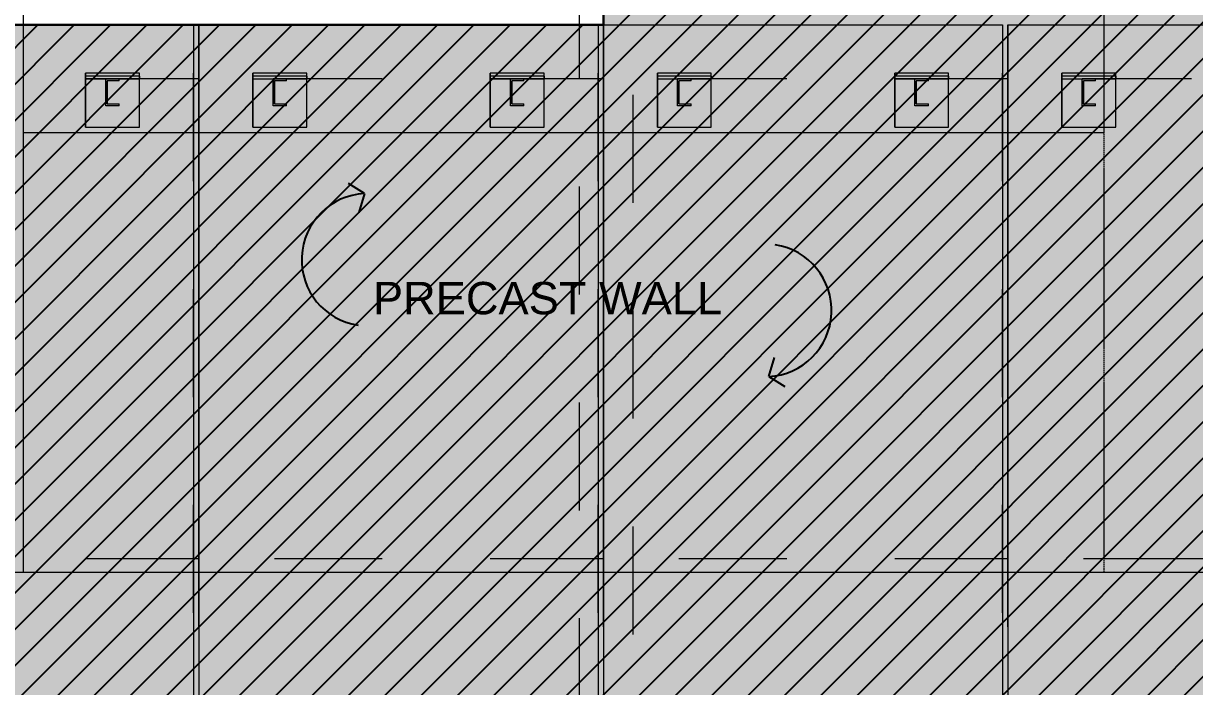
# Model space of a CAD drawing. Header units: millimetres. Extents: x 652937 to 1670132, y 1473552 to 2851037.
# Drawn here: x 759703 to 764045, y 1515147 to 1517605 of the extents above; entities that cross this region are included whole.
import ezdxf
from ezdxf.xclip import XClip

# ---------------------------------------------------------------- set-up
doc = ezdxf.new("R2010")
doc.units = ezdxf.units.MM
doc.header["$XCLIPFRAME"] = 0
for name, pattern in [('HIDDEN', [0.375, 0.25, -0.125]), ('XKITLINE00', [0]), ('XKITLINE02', [4, 2, -2])]:
    doc.linetypes.add(name, pattern=pattern)
doc.layers.get('Defpoints').update_dxf_attribs({"color": 255})
for name, color, linetype in [('000 - CONCRETE_COL_WIPEOUT_', 250, 'Continuous'), ('000 - CONCRETE_WALL_HATCH_', 251, 'Continuous'), ('000 - CONCRETE_WALL_MAIN_COLOR_2', 1, 'Continuous'), ('000 - H A T C H', 9, 'Continuous'), ('CVA044__', 2, 'Continuous'), ('DIM', 1, 'Continuous')]:
    doc.layers.add(name, color=color, linetype=linetype)
doc.layers.add('A-230-M_FLOOR', color=2, linetype='Continuous', lineweight=25)
doc.layers.add('Part', color=2, linetype='Continuous', lineweight=0)
doc.styles.add('Arial', font='arial.ttf')

# ---------------------------------------------------------------- blocks, each defined once
blk = doc.blocks.new('12')
at = {"layer": 'Part', "color": 253, "linetype": 'XKITLINE00', "lineweight": 0}
for points in [[(663509.5716, 1524491.1503), (663509.5716, 1524493.3816), (663511.0516, 1524493.3816), (663511.0516, 1524491.1503)], [(663511.0716, 1524491.1503), (663511.0716, 1524493.3816), (663512.5516, 1524493.3816), (663512.5516, 1524491.1503)], [(663512.5716, 1524491.1503), (663512.5716, 1524493.3816), (663514.0516, 1524493.3816), (663514.0516, 1524491.1503)], [(663514.0716, 1524491.1503), (663514.0716, 1524493.3816), (663515.5516, 1524493.3816), (663515.5516, 1524491.1503)]]:
    blk.add_lwpolyline(points, dxfattribs=at)
blk = doc.blocks.new('PP18_ENT3_SE_ELE2-1')
at = {"layer": 'A-230-M_FLOOR', "color": 4, "lineweight": 9}
blk.add_lwpolyline([(-15305, 103500), (-15305, 114420)], dxfattribs=at)
at = {"layer": 'A-230-M_FLOOR', "color": 3, "lineweight": 9}
blk.add_lwpolyline([(3835, 102450), (-4915, 102450), (-4915, 103500), (-19710, 103500)], dxfattribs=at)
at = {"layer": 'DIM', "color": 1, "linetype": 'ByBlock'}
for p, q in [((-14040.7, 104904.3), (-14100.4, 104941.7)), ((-14040.7, 104904.3), (-14062.4, 104833.8)), ((-12542.1, 104225.9), (-12520.4, 104296.4)), ((-12542.1, 104225.9), (-12482.3, 104188.5))]:
    blk.add_line(p, q, dxfattribs=at)
for centre, start, end in [((-14028.2, 104659.1), 92.9237, 261.433), ((-12554.6, 104471.2), 272.9237, 81.433)]:
    blk.add_arc(centre, 245.6, start, end, dxfattribs=at)
at = {"layer": 'Part', "color": 1, "linetype": 'XKITLINE00', "lineweight": 0}
blk.add_line((-11300, 105130), (-15305, 105130), dxfattribs=at)
at = {"layer": 'Part', "linetype": 'HIDDEN', "lineweight": 0, "ltscale": 20}
blk.add_lwpolyline([(-11300, 114420), (-11300, 103500)], dxfattribs=at)
at = {"color": 4, "xscale": 1000, "yscale": 1000, "zscale": 1000}
blk.add_blockref('12', (-663525726.6, -1524387851.6), dxfattribs=at)
at = {"layer": 'CVA044__', "color": 3, "style": 'Arial'}
blk.add_text('PRECAST WALL', height=120, dxfattribs=at).set_placement((-14009.6, 104456.7))
blk = doc.blocks.new('*A25183591')
at = {"layer": 'Part', "linetype": 'XKITLINE00', "lineweight": 0}
for p, q in [((186.26736, 22.122868), (186.267361, 22.122868)), ((186.267361, 22.122868), (193.667361, 22.122868)), ((186.267361, 22.122868), (186.267361, 7.222868)), ((193.667361, 22.122868), (193.667361, 7.222868))]:
    blk.add_line(p, q, dxfattribs=at)
at = {"layer": 'Part', "linetype": 'XKITLINE02', "lineweight": 0}
for p, q in [((186.267361, 22.122868), (186.26736, 22.122868)), ((186.26736, 22.122868), (186.26736, 7.222868)), ((193.66736, 7.222868), (193.66736, 22.122868))]:
    blk.add_line(p, q, dxfattribs=at)
blk = doc.blocks.new('*A25193592')
at = {"layer": 'Part', "linetype": 'XKITLINE00', "lineweight": 0}
for p, q in [((193.76736, 22.122868), (193.767361, 22.122868)), ((193.767361, 22.122868), (201.167361, 22.122868)), ((193.767361, 22.122868), (193.767361, 7.222868))]:
    blk.add_line(p, q, dxfattribs=at)
at = {"layer": 'Part', "linetype": 'XKITLINE02', "lineweight": 0}
for p, q in [((193.767361, 22.122868), (193.76736, 22.122868)), ((193.76736, 22.122868), (193.76736, 7.222868))]:
    blk.add_line(p, q, dxfattribs=at)
blk = doc.blocks.new('*A25343607')
at = {"layer": 'Part', "linetype": 'XKITLINE02', "lineweight": 0}
for p, q in [((178.667361, 21.122868), (171.267361, 21.122868)), ((186.167361, 21.122868), (178.767361, 21.122868)), ((193.667361, 21.122868), (186.267361, 21.122868)), ((201.167361, 21.122868), (193.767361, 21.122868))]:
    blk.add_line(p, q, dxfattribs=at)
at = {"layer": 'Part', "linetype": 'XKITLINE00', "lineweight": 0}
for p, q in [((178.767361, 21.122868), (178.667361, 21.122868)), ((186.267361, 21.122868), (186.167361, 21.122868)), ((193.767361, 21.122868), (193.667361, 21.122868))]:
    blk.add_line(p, q, dxfattribs=at)
blk = doc.blocks.new('*A25353608')
at = {"layer": 'Part', "linetype": 'XKITLINE02', "lineweight": 0}
for p, q in [((178.667361, 12.222868), (171.267361, 12.222868)), ((186.167361, 12.222868), (178.767361, 12.222868)), ((193.667361, 12.222868), (186.267361, 12.222868)), ((201.167361, 12.222868), (193.767361, 12.222868))]:
    blk.add_line(p, q, dxfattribs=at)
at = {"layer": 'Part', "linetype": 'XKITLINE00', "lineweight": 0}
for p, q in [((178.767361, 12.222868), (178.667361, 12.222868)), ((186.267361, 12.222868), (186.167361, 12.222868)), ((193.767361, 12.222868), (193.667361, 12.222868))]:
    blk.add_line(p, q, dxfattribs=at)
blk = doc.blocks.new('*A25833656')
at = {"layer": 'Part', "linetype": 'XKITLINE02', "lineweight": 0}
for p, q in [((180.767407, 21.172868), (179.767406, 21.172868)), ((179.767406, 21.172868), (179.767406, 21.122868)), ((179.767406, 21.122868), (180.767407, 21.122868)), ((179.767407, 21.172868), (179.767407, 21.122868)), ((180.767406, 21.172868), (180.767407, 21.172868)), ((180.767406, 21.172868), (180.767406, 21.122868)), ((180.767406, 21.122868), (180.767407, 21.122868)), ((180.767407, 21.122868), (180.767407, 21.172868))]:
    blk.add_line(p, q, dxfattribs=at)
blk = doc.blocks.new('*A25853658')
at = {"layer": 'Part', "linetype": 'XKITLINE00', "lineweight": 0}
for p, q in [((178.76736, 22.122868), (178.767361, 22.122868)), ((178.767361, 22.122868), (186.167361, 22.122868)), ((178.767361, 22.122868), (178.767361, 7.222868)), ((186.167361, 22.122868), (186.167361, 7.222868)), ((178.767361, 7.222868), (178.76736, 7.222868)), ((186.167361, 7.222868), (178.767361, 7.222868))]:
    blk.add_line(p, q, dxfattribs=at)
at = {"layer": 'Part', "linetype": 'XKITLINE02', "lineweight": 0}
for p, q in [((178.767361, 22.122868), (178.76736, 22.122868)), ((178.76736, 22.122868), (178.76736, 7.222868)), ((186.16736, 7.222868), (186.16736, 22.122868)), ((178.76736, 7.222868), (178.767361, 7.222868))]:
    blk.add_line(p, q, dxfattribs=at)
blk = doc.blocks.new('*A25883661')
at = {"layer": 'Part', "linetype": 'XKITLINE02', "lineweight": 0}
for p, q in [((180.767392, 21.222868), (179.76739, 21.222868)), ((179.76739, 21.222868), (179.76739, 20.222868)), ((179.767392, 20.222868), (179.767392, 21.222868)), ((180.76739, 20.222868), (180.76739, 21.222868)), ((180.767392, 20.222868), (180.767392, 21.222868)), ((179.76739, 20.222868), (180.767392, 20.222868))]:
    blk.add_line(p, q, dxfattribs=at)
blk = doc.blocks.new('*A25893662')
at = {"layer": 'Part', "linetype": 'XKITLINE02', "lineweight": 0}
for p, q in [((184.792407, 21.122868), (184.542406, 21.122868)), ((184.542406, 20.622868), (184.542406, 21.122868)), ((184.542407, 20.622868), (184.542407, 21.122868)), ((184.792407, 21.085368), (184.567406, 21.085368)), ((184.567406, 21.085368), (184.567406, 20.660368)), ((184.567407, 20.660368), (184.567407, 21.085368)), ((184.792406, 21.085368), (184.792406, 21.122868)), ((184.792407, 21.085368), (184.792407, 21.122868)), ((184.567406, 20.660368), (184.792407, 20.660368)), ((184.792406, 20.622868), (184.792406, 20.660368)), ((184.792407, 20.622868), (184.792407, 20.660368)), ((184.792407, 20.622868), (184.542406, 20.622868))]:
    blk.add_line(p, q, dxfattribs=at)
blk = doc.blocks.new('*A26113684')
at = {"layer": 'Part', "linetype": 'XKITLINE02', "lineweight": 0}
for p, q in [((195.767392, 21.222868), (194.76739, 21.222868)), ((194.76739, 21.222868), (194.76739, 20.222868)), ((194.767392, 20.222868), (194.767392, 21.222868)), ((195.76739, 20.222868), (195.76739, 21.222868)), ((195.767392, 20.222868), (195.767392, 21.222868)), ((194.76739, 20.222868), (195.767392, 20.222868))]:
    blk.add_line(p, q, dxfattribs=at)
blk = doc.blocks.new('*A26123685')
at = {"layer": 'Part', "linetype": 'XKITLINE02', "lineweight": 0}
for p, q in [((195.392407, 21.122868), (195.142406, 21.122868)), ((195.142406, 20.622868), (195.142406, 21.122868)), ((195.142407, 20.622868), (195.142407, 21.122868)), ((195.392407, 21.085368), (195.167406, 21.085368)), ((195.167406, 21.085368), (195.167406, 20.660368)), ((195.167407, 20.660368), (195.167407, 21.085368)), ((195.392406, 21.085368), (195.392406, 21.122868)), ((195.392407, 21.085368), (195.392407, 21.122868)), ((195.167406, 20.660368), (195.392407, 20.660368)), ((195.392406, 20.622868), (195.392406, 20.660368)), ((195.392407, 20.622868), (195.392407, 20.660368)), ((195.392407, 20.622868), (195.142406, 20.622868))]:
    blk.add_line(p, q, dxfattribs=at)
blk = doc.blocks.new('*A26133686')
at = {"layer": 'Part', "linetype": 'XKITLINE02', "lineweight": 0}
for p, q in [((192.292407, 21.122868), (192.042406, 21.122868)), ((192.042406, 20.622868), (192.042406, 21.122868)), ((192.042407, 20.622868), (192.042407, 21.122868)), ((192.292407, 21.085368), (192.067406, 21.085368)), ((192.067406, 21.085368), (192.067406, 20.660368)), ((192.067407, 20.660368), (192.067407, 21.085368)), ((192.292406, 21.085368), (192.292406, 21.122868)), ((192.292407, 21.085368), (192.292407, 21.122868)), ((192.067406, 20.660368), (192.292407, 20.660368)), ((192.292406, 20.622868), (192.292406, 20.660368)), ((192.292407, 20.622868), (192.292407, 20.660368)), ((192.292407, 20.622868), (192.042406, 20.622868))]:
    blk.add_line(p, q, dxfattribs=at)
blk = doc.blocks.new('*A26143687')
at = {"layer": 'Part', "linetype": 'XKITLINE02', "lineweight": 0}
for p, q in [((187.892407, 21.122868), (187.642406, 21.122868)), ((187.642406, 20.622868), (187.642406, 21.122868)), ((187.642407, 20.622868), (187.642407, 21.122868)), ((187.892407, 21.085368), (187.667406, 21.085368)), ((187.667406, 21.085368), (187.667406, 20.660368)), ((187.667407, 20.660368), (187.667407, 21.085368)), ((187.892406, 21.085368), (187.892406, 21.122868)), ((187.892407, 21.085368), (187.892407, 21.122868)), ((187.667406, 20.660368), (187.892407, 20.660368)), ((187.892406, 20.622868), (187.892406, 20.660368)), ((187.892407, 20.622868), (187.892407, 20.660368)), ((187.892407, 20.622868), (187.642406, 20.622868))]:
    blk.add_line(p, q, dxfattribs=at)
blk = doc.blocks.new('*A26153688')
at = {"layer": 'Part', "linetype": 'XKITLINE02', "lineweight": 0}
for p, q in [((192.667392, 21.222868), (191.66739, 21.222868)), ((191.66739, 21.222868), (191.66739, 20.222868)), ((191.667392, 20.222868), (191.667392, 21.222868)), ((192.66739, 20.222868), (192.66739, 21.222868)), ((192.667392, 20.222868), (192.667392, 21.222868)), ((191.66739, 20.222868), (192.667392, 20.222868))]:
    blk.add_line(p, q, dxfattribs=at)
blk = doc.blocks.new('*A26163689')
at = {"layer": 'Part', "linetype": 'XKITLINE02', "lineweight": 0}
for p, q in [((188.267392, 21.222868), (187.26739, 21.222868)), ((187.26739, 21.222868), (187.26739, 20.222868)), ((187.267392, 20.222868), (187.267392, 21.222868)), ((188.26739, 20.222868), (188.26739, 21.222868)), ((188.267392, 20.222868), (188.267392, 21.222868)), ((187.26739, 20.222868), (188.267392, 20.222868))]:
    blk.add_line(p, q, dxfattribs=at)
blk = doc.blocks.new('*A26643737')
at = {"layer": 'Part', "linetype": 'XKITLINE00', "lineweight": 0}
for p, q in [((171.26736, 22.122868), (171.267361, 22.122868)), ((171.267361, 22.122868), (178.667361, 22.122868)), ((171.267361, 22.122868), (171.267361, 7.222868)), ((178.667361, 22.122868), (178.667361, 7.222868)), ((171.267361, 7.222868), (171.26736, 7.222868)), ((178.667361, 7.222868), (171.267361, 7.222868))]:
    blk.add_line(p, q, dxfattribs=at)
at = {"layer": 'Part', "linetype": 'XKITLINE02', "lineweight": 0}
for p, q in [((171.267361, 22.122868), (171.26736, 22.122868)), ((171.26736, 22.122868), (171.26736, 7.222868)), ((178.66736, 7.222868), (178.66736, 22.122868)), ((171.26736, 7.222868), (171.267361, 7.222868))]:
    blk.add_line(p, q, dxfattribs=at)
blk = doc.blocks.new('*A26863759')
at = {"layer": 'Part', "linetype": 'XKITLINE02', "lineweight": 0}
for p, q in [((177.667392, 21.222868), (176.66739, 21.222868)), ((176.66739, 21.222868), (176.66739, 20.222868)), ((176.667392, 20.222868), (176.667392, 21.222868)), ((177.66739, 20.222868), (177.66739, 21.222868)), ((177.667392, 20.222868), (177.667392, 21.222868)), ((176.66739, 20.222868), (177.667392, 20.222868))]:
    blk.add_line(p, q, dxfattribs=at)
blk = doc.blocks.new('*A26883761')
at = {"layer": 'Part', "linetype": 'XKITLINE02', "lineweight": 0}
for p, q in [((177.292407, 21.122868), (177.042406, 21.122868)), ((177.042406, 20.622868), (177.042406, 21.122868)), ((177.042407, 20.622868), (177.042407, 21.122868)), ((177.292407, 21.085368), (177.067406, 21.085368)), ((177.067406, 21.085368), (177.067406, 20.660368)), ((177.067407, 20.660368), (177.067407, 21.085368)), ((177.292406, 21.085368), (177.292406, 21.122868)), ((177.292407, 21.085368), (177.292407, 21.122868)), ((177.067406, 20.660368), (177.292407, 20.660368)), ((177.292406, 20.622868), (177.292406, 20.660368)), ((177.292407, 20.622868), (177.292407, 20.660368)), ((177.292407, 20.622868), (177.042406, 20.622868))]:
    blk.add_line(p, q, dxfattribs=at)
blk = doc.blocks.new('*A26913764')
at = {"layer": 'Part', "linetype": 'XKITLINE02', "lineweight": 0}
for p, q in [((180.392407, 21.122868), (180.142406, 21.122868)), ((180.142406, 20.622868), (180.142406, 21.122868)), ((180.142407, 20.622868), (180.142407, 21.122868)), ((180.392407, 21.085368), (180.167406, 21.085368)), ((180.167406, 21.085368), (180.167406, 20.660368)), ((180.167407, 20.660368), (180.167407, 21.085368)), ((180.392406, 21.085368), (180.392406, 21.122868)), ((180.392407, 21.085368), (180.392407, 21.122868)), ((180.167406, 20.660368), (180.392407, 20.660368)), ((180.392406, 20.622868), (180.392406, 20.660368)), ((180.392407, 20.622868), (180.392407, 20.660368)), ((180.392407, 20.622868), (180.142406, 20.622868))]:
    blk.add_line(p, q, dxfattribs=at)
blk = doc.blocks.new('*A27173790')
at = {"layer": 'Part', "linetype": 'XKITLINE02', "lineweight": 0}
for p, q in [((177.667407, 21.172868), (176.667406, 21.172868)), ((176.667406, 21.172868), (176.667406, 21.122868)), ((176.667406, 21.122868), (177.667407, 21.122868)), ((176.667407, 21.172868), (176.667407, 21.122868)), ((177.667406, 21.172868), (177.667407, 21.172868)), ((177.667406, 21.172868), (177.667406, 21.122868)), ((177.667406, 21.122868), (177.667407, 21.122868)), ((177.667407, 21.122868), (177.667407, 21.172868))]:
    blk.add_line(p, q, dxfattribs=at)
blk = doc.blocks.new('*A27253798')
at = {"layer": 'Part', "linetype": 'XKITLINE02', "lineweight": 0}
for p, q in [((186.818398, 28.472868), (185.818397, 28.472868)), ((186.818398, 6.822868), (186.818398, 28.472868)), ((185.818398, 23.122868), (185.818398, 6.822868)), ((185.818397, 6.822868), (186.818398, 6.822868))]:
    blk.add_line(p, q, dxfattribs=at)
at = {"layer": 'Part', "linetype": 'XKITLINE00', "lineweight": 0}
blk.add_line((185.818398, 28.472868), (185.818398, 23.122868), dxfattribs=at)
blk = doc.blocks.new('*A27263799')
at = {"layer": 'Part', "linetype": 'XKITLINE02', "lineweight": 0}
for p, q in [((185.167407, 21.172868), (184.167406, 21.172868)), ((184.167406, 21.172868), (184.167406, 21.122868)), ((184.167406, 21.122868), (185.167407, 21.122868)), ((184.167407, 21.172868), (184.167407, 21.122868)), ((185.167406, 21.172868), (185.167407, 21.172868)), ((185.167406, 21.172868), (185.167406, 21.122868)), ((185.167406, 21.122868), (185.167407, 21.122868)), ((185.167407, 21.122868), (185.167407, 21.172868))]:
    blk.add_line(p, q, dxfattribs=at)
blk = doc.blocks.new('*A27273800')
at = {"layer": 'Part', "linetype": 'XKITLINE02', "lineweight": 0}
for p, q in [((197.542361, 31.472868), (195.542359, 31.472868)), ((195.542359, 31.472868), (195.542359, 12.222868)), ((195.542361, 31.472868), (195.542361, 22.222868)), ((197.542359, 12.222868), (197.542359, 31.472868)), ((197.542361, 31.472868), (197.542361, 22.222868)), ((195.542361, 22.122868), (195.542361, 12.222868)), ((197.542361, 22.122868), (197.542361, 12.222868)), ((197.542361, 12.222868), (195.542359, 12.222868))]:
    blk.add_line(p, q, dxfattribs=at)
at = {"layer": 'Part', "linetype": 'XKITLINE00', "lineweight": 0}
for p, q in [((195.542361, 22.222868), (195.542361, 22.122868)), ((197.542361, 22.222868), (197.542361, 22.122868))]:
    blk.add_line(p, q, dxfattribs=at)
blk = doc.blocks.new('*A27323805')
at = {"layer": 'Part', "linetype": 'XKITLINE02', "lineweight": 0}
for p, q in [((195.767407, 21.172868), (194.767406, 21.172868)), ((194.767406, 21.172868), (194.767406, 21.122868)), ((194.767406, 21.122868), (195.767407, 21.122868)), ((194.767407, 21.172868), (194.767407, 21.122868)), ((195.767406, 21.172868), (195.767407, 21.172868)), ((195.767406, 21.172868), (195.767406, 21.122868)), ((195.767406, 21.122868), (195.767407, 21.122868)), ((195.767407, 21.122868), (195.767407, 21.172868))]:
    blk.add_line(p, q, dxfattribs=at)
blk = doc.blocks.new('*A27363809')
at = {"layer": 'Part', "linetype": 'XKITLINE02', "lineweight": 0}
for p, q in [((188.267407, 21.172868), (187.267406, 21.172868)), ((187.267406, 21.172868), (187.267406, 21.122868)), ((187.267406, 21.122868), (188.267407, 21.122868)), ((187.267407, 21.172868), (187.267407, 21.122868)), ((188.267406, 21.172868), (188.267407, 21.172868)), ((188.267406, 21.172868), (188.267406, 21.122868)), ((188.267406, 21.122868), (188.267407, 21.122868)), ((188.267407, 21.122868), (188.267407, 21.172868))]:
    blk.add_line(p, q, dxfattribs=at)
blk = doc.blocks.new('*A27373810')
at = {"layer": 'Part', "linetype": 'XKITLINE02', "lineweight": 0}
for p, q in [((192.667407, 21.172868), (191.667406, 21.172868)), ((191.667406, 21.172868), (191.667406, 21.122868)), ((191.667406, 21.122868), (192.667407, 21.122868)), ((191.667407, 21.172868), (191.667407, 21.122868)), ((192.667406, 21.172868), (192.667407, 21.172868)), ((192.667406, 21.172868), (192.667406, 21.122868)), ((192.667406, 21.122868), (192.667407, 21.122868)), ((192.667407, 21.122868), (192.667407, 21.172868))]:
    blk.add_line(p, q, dxfattribs=at)
blk = doc.blocks.new('*A27463819')
at = {"layer": 'Part', "linetype": 'XKITLINE02', "lineweight": 0}
for p, q in [((185.167392, 21.222868), (184.16739, 21.222868)), ((184.16739, 21.222868), (184.16739, 20.222868)), ((184.167392, 20.222868), (184.167392, 21.222868)), ((185.16739, 20.222868), (185.16739, 21.222868)), ((185.167392, 20.222868), (185.167392, 21.222868)), ((184.16739, 20.222868), (185.167392, 20.222868))]:
    blk.add_line(p, q, dxfattribs=at)
blk = doc.blocks.new('PP18_ENT3_SE_ELE2-2')
at = {"lineweight": 0, "xscale": 200, "yscale": 200, "zscale": 200}
for name in ['*A25183591', '*A25193592', '*A27273800', '*A27253798', '*A25343607', '*A26643737', '*A25853658', '*A26863759', '*A25883661', '*A27463819', '*A26163689', '*A26153688', '*A26113684', '*A27173790', '*A26883761', '*A25833656', '*A26913764', '*A27263799', '*A25893662', '*A27363809', '*A26143687', '*A27373810', '*A26133686', '*A27323805', '*A26123685', '*A25353608']:
    blk.add_blockref(name, (-50408.4678, 101105.4264), dxfattribs=at)
blk = doc.blocks.new('*U6174')
at = {"layer": '000 - H A T C H'}
h = blk.add_hatch(dxfattribs=at)
h.set_pattern_fill('AR-CONC', color=8, scale=0.05)
h.paths.add_polyline_path([(7281, 0), (0, 0), (0, -2980), (15523, -2980), (15523, 9340), (7281, 9340)])
at = {"layer": '000 - CONCRETE_COL_WIPEOUT_', "color": 0}
blk.add_lwpolyline([(7281, 0), (7281, 9340), (15523, 9340), (15523, -2980), (0, -2980), (0, 0), (7281, 0), (7281, 0), (7281, 0), (7281, 0), (7281, 0), (7281, 0)], close=True, dxfattribs=at)
blk = doc.blocks.new('A$Cfa402d38')
at = {"layer": 'Defpoints'}
blk.add_lwpolyline([(314, -1870), (314, -4850), (15837, -4850), (15837, 7470), (7595, 7470), (7595, -1870)], close=True, dxfattribs=at)
at = {"layer": '000 - CONCRETE_WALL_MAIN_COLOR_2'}
blk.add_blockref('*U6174', (314, -1870), dxfattribs=at)
at = {"layer": '000 - CONCRETE_WALL_HATCH_'}
h = blk.add_hatch(dxfattribs=at)
h.set_pattern_fill('ANSI31', color=1, scale=30)
h.paths.add_polyline_path([(314, -1870), (314, -4850), (15837, -4850), (15837, 7470), (7595, 7470), (7595, -1870)])

msp = doc.modelspace()

# ---------------------------------------------------------------- block references
at = {"color": 6}
msp.add_blockref('A$Cfa402d38', (754258.1769, 1519470.4203), dxfattribs=at)

# ---------------------------------------------------------------- next in the draw order: block references
ref = msp.add_blockref('PP18_ENT3_SE_ELE2-2', (775008.1769, 1412070.4203), dxfattribs=at)
XClip(ref).set_block_clipping_path([(-26088.7758649617, 100920), (12661.2241350383, 117178.2602934372)])

# ---------------------------------------------------------------- next in the draw order: block references
ref = msp.add_blockref('PP18_ENT3_SE_ELE2-1', (775008.1769, 1412070.4203), dxfattribs=at)
XClip(ref).set_block_clipping_path([(-21816.709593582, 100920), (8800.0000001194, 118767.7153737911)])

doc.saveas('drawing.dxf')
